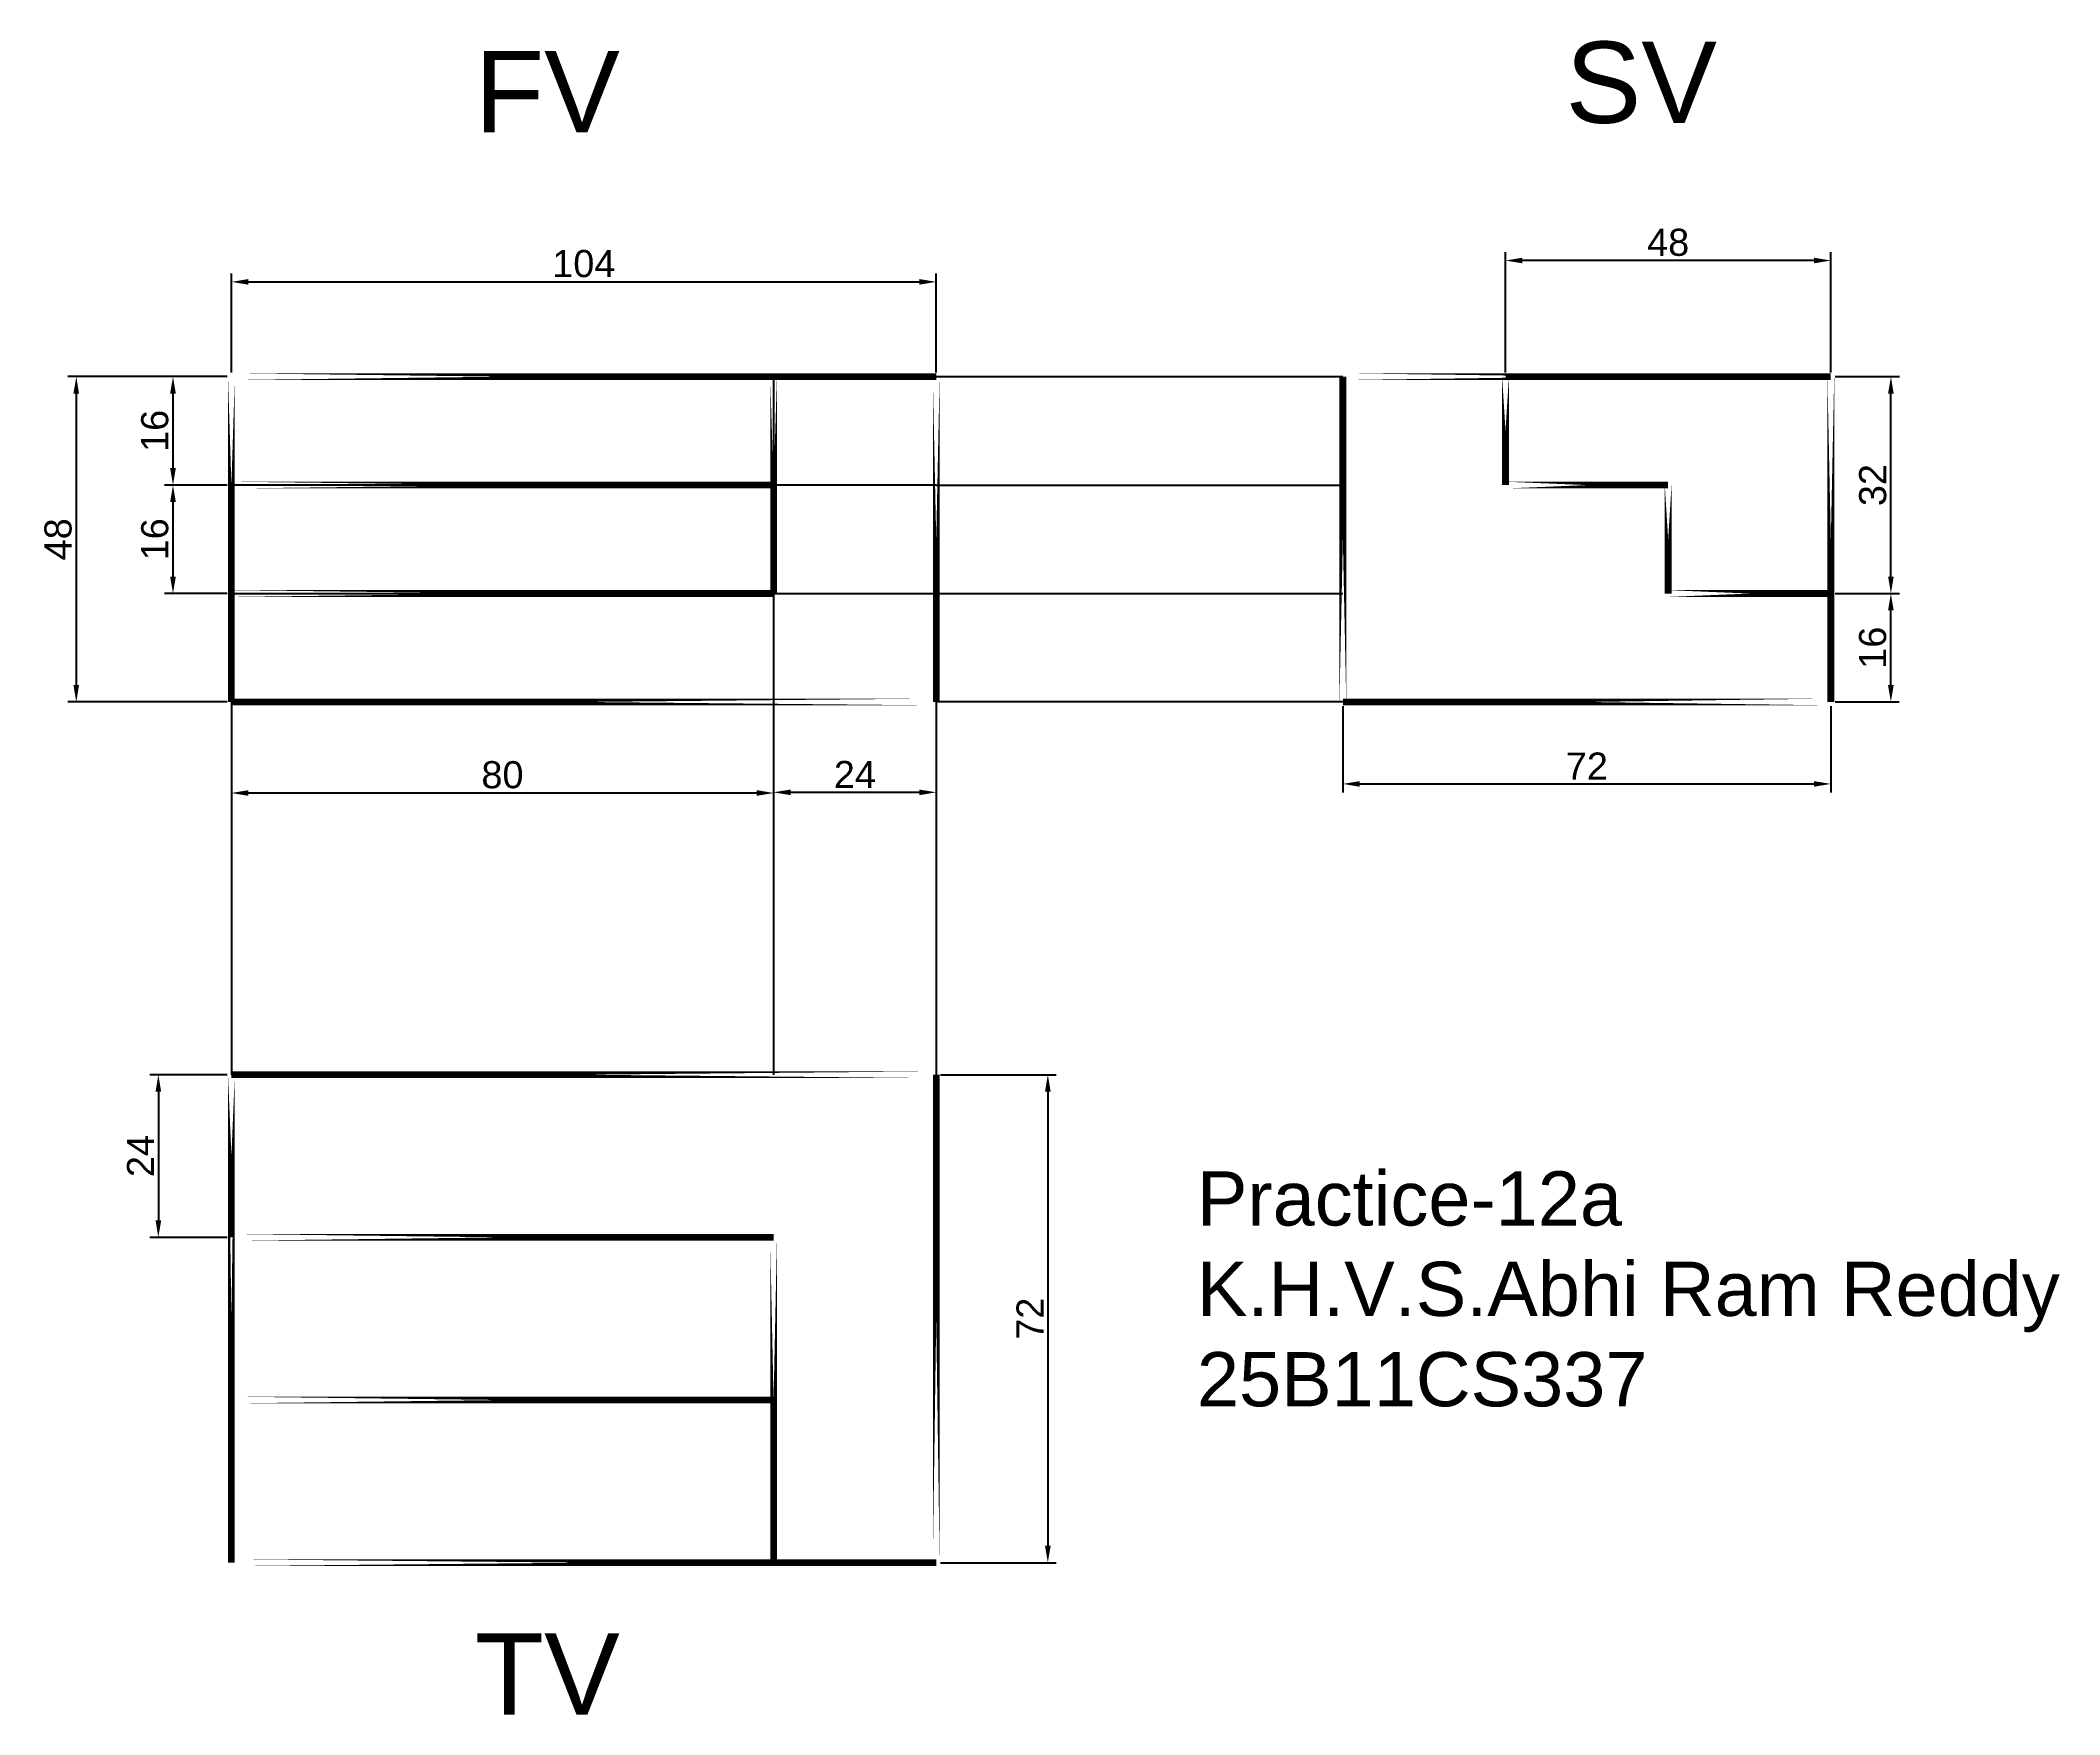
# Model space of a CAD drawing. Header units: millimetres. Extents: x 97 to 395, y -7 to 240.
import ezdxf

# ---------------------------------------------------------------- set-up
doc = ezdxf.new("R2010")
doc.units = ezdxf.units.MM
doc.styles.get("Standard").update_dxf_attribs({"font": 'arial.ttf'})
doc.dimstyles.new('ISO-25', dxfattribs={"dimtxt": 4, "dimasz": 2.5, "dimexe": 1.25, "dimexo": 0.625, "dimtad": 1, "dimtxsty": 'Standard', "dimcen": 2.5, "dimadec": 0, "dimazin": 0, "dimtfac": 1, "dimtmove": 0, "dimatfit": 3, "dimfxl": 1, "dimarcsym": 0})

# ---------------------------------------------------------------- blocks, each defined once
blk = doc.blocks.new('*D1')
at = {"color": 0, "lineweight": -2, "transparency": 16777216}
for p, q in [((124.83, 141.35), (124.83, 127.29)), ((204.83, 141.35), (204.83, 127.29)), ((127.33, 128.54), (202.33, 128.54))]:
    blk.add_line(p, q, dxfattribs=at)
at = {"color": 0, "transparency": 16777216}
for points in [[(127.33, 128.96), (127.33, 128.12), (124.83, 128.54)], [(202.33, 128.96), (202.33, 128.12), (204.83, 128.54)]]:
    blk.add_solid(points, dxfattribs=at)
at = {"layer": 'Defpoints', "color": 0, "transparency": 16777216}
for p in [(124.83, 141.97), (204.83, 141.97), (204.83, 128.54)]:
    blk.add_point(p, dxfattribs=at)
at = {"color": 0, "transparency": 16777216, "insert": (164.83, 131.21), "char_height": 4, "attachment_point": 5}
blk.add_mtext('80', dxfattribs=at)
blk = doc.blocks.new('*D2')
at = {"color": 0, "lineweight": -2, "transparency": 16777216}
for p, q in [((124.83, 190.6), (124.83, 205.21)), ((127.33, 203.96), (226.33, 203.96)), ((228.83, 190.6), (228.83, 205.21))]:
    blk.add_line(p, q, dxfattribs=at)
at = {"color": 0, "transparency": 16777216}
for points in [[(127.33, 204.37), (127.33, 203.54), (124.83, 203.96)], [(226.33, 204.37), (226.33, 203.54), (228.83, 203.96)]]:
    blk.add_solid(points, dxfattribs=at)
at = {"layer": 'Defpoints', "color": 0, "transparency": 16777216}
for p in [(228.83, 203.96), (124.83, 189.97), (228.83, 189.97)]:
    blk.add_point(p, dxfattribs=at)
at = {"color": 0, "transparency": 16777216, "insert": (176.83, 206.63), "char_height": 4, "attachment_point": 5}
blk.add_mtext('104', dxfattribs=at)
blk = doc.blocks.new('*D3')
at = {"color": 0, "lineweight": -2, "transparency": 16777216}
for p, q in [((204.83, 141.35), (204.83, 127.39)), ((228.83, 141.35), (228.83, 127.39)), ((207.33, 128.64), (226.33, 128.64))]:
    blk.add_line(p, q, dxfattribs=at)
at = {"color": 0, "transparency": 16777216}
for points in [[(207.33, 129.05), (207.33, 128.22), (204.83, 128.64)], [(226.33, 129.05), (226.33, 128.22), (228.83, 128.64)]]:
    blk.add_solid(points, dxfattribs=at)
at = {"layer": 'Defpoints', "color": 0, "transparency": 16777216}
for p in [(204.83, 141.97), (228.83, 141.97), (228.83, 128.64)]:
    blk.add_point(p, dxfattribs=at)
at = {"color": 0, "transparency": 16777216, "insert": (216.83, 131.27), "char_height": 4, "attachment_point": 5}
blk.add_mtext('24', dxfattribs=at)
blk = doc.blocks.new('*D4')
at = {"color": 0, "lineweight": -2, "transparency": 16777216}
for p, q in [((124.21, 189.97), (114.96, 189.97)), ((116.21, 187.47), (116.21, 176.47)), ((124.21, 173.97), (114.96, 173.97))]:
    blk.add_line(p, q, dxfattribs=at)
at = {"color": 0, "transparency": 16777216}
for points in [[(115.79, 187.47), (116.63, 187.47), (116.21, 189.97)], [(115.79, 176.47), (116.63, 176.47), (116.21, 173.97)]]:
    blk.add_solid(points, dxfattribs=at)
at = {"layer": 'Defpoints', "color": 0, "transparency": 16777216}
for p in [(124.83, 189.97), (116.21, 173.97), (124.83, 173.97)]:
    blk.add_point(p, dxfattribs=at)
at = {"color": 0, "transparency": 16777216, "insert": (113.54, 181.97), "char_height": 4, "attachment_point": 5, "rotation": 90}
blk.add_mtext('16', dxfattribs=at)
blk = doc.blocks.new('*D5')
at = {"color": 0, "lineweight": -2, "transparency": 16777216}
for p, q in [((124.21, 173.97), (114.96, 173.97)), ((116.21, 171.47), (116.21, 160.47)), ((124.21, 157.97), (114.96, 157.97))]:
    blk.add_line(p, q, dxfattribs=at)
at = {"color": 0, "transparency": 16777216}
for points in [[(115.79, 171.47), (116.63, 171.47), (116.21, 173.97)], [(115.79, 160.47), (116.63, 160.47), (116.21, 157.97)]]:
    blk.add_solid(points, dxfattribs=at)
at = {"layer": 'Defpoints', "color": 0, "transparency": 16777216}
for p in [(124.83, 173.97), (116.21, 157.97), (124.83, 157.97)]:
    blk.add_point(p, dxfattribs=at)
at = {"color": 0, "transparency": 16777216, "insert": (113.54, 165.97), "char_height": 4, "attachment_point": 5, "rotation": 90}
blk.add_mtext('16', dxfattribs=at)
blk = doc.blocks.new('*D6')
at = {"color": 0, "lineweight": -2, "transparency": 16777216}
for p, q in [((124.21, 189.97), (100.69, 189.97)), ((101.94, 187.47), (101.94, 144.47)), ((124.21, 141.97), (100.69, 141.97))]:
    blk.add_line(p, q, dxfattribs=at)
at = {"color": 0, "transparency": 16777216}
for points in [[(101.52, 187.47), (102.35, 187.47), (101.94, 189.97)], [(101.52, 144.47), (102.35, 144.47), (101.94, 141.97)]]:
    blk.add_solid(points, dxfattribs=at)
at = {"layer": 'Defpoints', "color": 0, "transparency": 16777216}
for p in [(124.83, 189.97), (101.94, 141.97), (124.83, 141.97)]:
    blk.add_point(p, dxfattribs=at)
at = {"color": 0, "transparency": 16777216, "insert": (99.27, 165.97), "char_height": 4, "attachment_point": 5, "rotation": 90}
blk.add_mtext('48', dxfattribs=at)
blk = doc.blocks.new('*D7')
at = {"color": 0, "lineweight": -2, "transparency": 16777216}
for p, q in [((288.83, 141.35), (288.83, 128.63)), ((360.83, 141.35), (360.83, 128.63)), ((291.33, 129.88), (358.33, 129.88))]:
    blk.add_line(p, q, dxfattribs=at)
at = {"color": 0, "transparency": 16777216}
for points in [[(291.33, 130.29), (291.33, 129.46), (288.83, 129.88)], [(358.33, 130.29), (358.33, 129.46), (360.83, 129.88)]]:
    blk.add_solid(points, dxfattribs=at)
at = {"layer": 'Defpoints', "color": 0, "transparency": 16777216}
for p in [(288.83, 141.97), (360.83, 141.97), (360.83, 129.88)]:
    blk.add_point(p, dxfattribs=at)
at = {"color": 0, "transparency": 16777216, "insert": (324.83, 132.51), "char_height": 4, "attachment_point": 5}
blk.add_mtext('72', dxfattribs=at)
blk = doc.blocks.new('*D8')
at = {"color": 0, "lineweight": -2, "transparency": 16777216}
for p, q in [((361.46, 157.97), (370.94, 157.97)), ((369.69, 144.47), (369.69, 155.47)), ((361.46, 141.97), (370.94, 141.97))]:
    blk.add_line(p, q, dxfattribs=at)
at = {"color": 0, "transparency": 16777216}
for points in [[(369.27, 155.47), (370.11, 155.47), (369.69, 157.97)], [(369.27, 144.47), (370.11, 144.47), (369.69, 141.97)]]:
    blk.add_solid(points, dxfattribs=at)
at = {"layer": 'Defpoints', "color": 0, "transparency": 16777216}
for p in [(360.83, 157.97), (369.69, 157.97), (360.83, 141.97)]:
    blk.add_point(p, dxfattribs=at)
at = {"color": 0, "transparency": 16777216, "insert": (367.02, 149.97), "char_height": 4, "attachment_point": 5, "rotation": 90}
blk.add_mtext('16', dxfattribs=at)
blk = doc.blocks.new('*D9')
at = {"color": 0, "lineweight": -2, "transparency": 16777216}
for p, q in [((361.46, 189.97), (370.95, 189.97)), ((369.7, 160.47), (369.7, 187.47)), ((361.46, 157.97), (370.95, 157.97))]:
    blk.add_line(p, q, dxfattribs=at)
at = {"color": 0, "transparency": 16777216}
for points in [[(369.28, 187.47), (370.11, 187.47), (369.7, 189.97)], [(369.28, 160.47), (370.11, 160.47), (369.7, 157.97)]]:
    blk.add_solid(points, dxfattribs=at)
at = {"layer": 'Defpoints', "color": 0, "transparency": 16777216}
for p in [(360.83, 189.97), (369.7, 189.97), (360.83, 157.97)]:
    blk.add_point(p, dxfattribs=at)
at = {"color": 0, "transparency": 16777216, "insert": (367.03, 173.97), "char_height": 4, "attachment_point": 5, "rotation": 90}
blk.add_mtext('32', dxfattribs=at)
blk = doc.blocks.new('*D10')
at = {"color": 0, "lineweight": -2, "transparency": 16777216}
for p, q in [((312.83, 190.6), (312.83, 208.36)), ((358.33, 207.11), (315.33, 207.11)), ((360.83, 190.6), (360.83, 208.36))]:
    blk.add_line(p, q, dxfattribs=at)
at = {"color": 0, "transparency": 16777216}
for points in [[(315.33, 207.52), (315.33, 206.69), (312.83, 207.11)], [(358.33, 207.52), (358.33, 206.69), (360.83, 207.11)]]:
    blk.add_solid(points, dxfattribs=at)
at = {"layer": 'Defpoints', "color": 0, "transparency": 16777216}
for p in [(312.83, 207.11), (312.83, 189.97), (360.83, 189.97)]:
    blk.add_point(p, dxfattribs=at)
at = {"color": 0, "transparency": 16777216, "insert": (336.83, 209.77), "char_height": 4, "attachment_point": 5}
blk.add_mtext('48', dxfattribs=at)
blk = doc.blocks.new('*D11')
at = {"color": 0, "lineweight": -2, "transparency": 16777216}
for p, q in [((124.21, 86.97), (112.8, 86.97)), ((114.05, 84.47), (114.05, 65.47)), ((124.21, 62.97), (112.8, 62.97))]:
    blk.add_line(p, q, dxfattribs=at)
at = {"color": 0, "transparency": 16777216}
for points in [[(113.64, 84.47), (114.47, 84.47), (114.05, 86.97)], [(113.64, 65.47), (114.47, 65.47), (114.05, 62.97)]]:
    blk.add_solid(points, dxfattribs=at)
at = {"layer": 'Defpoints', "color": 0, "transparency": 16777216}
for p in [(124.83, 86.97), (114.05, 62.97), (124.83, 62.97)]:
    blk.add_point(p, dxfattribs=at)
at = {"color": 0, "transparency": 16777216, "insert": (111.42, 74.97), "char_height": 4, "attachment_point": 5, "rotation": 90}
blk.add_mtext('24', dxfattribs=at)
blk = doc.blocks.new('*D12')
at = {"color": 0, "lineweight": -2, "transparency": 16777216}
for p, q in [((229.46, 86.97), (246.55, 86.97)), ((245.3, 84.47), (245.3, 17.47)), ((229.46, 14.97), (246.55, 14.97))]:
    blk.add_line(p, q, dxfattribs=at)
at = {"color": 0, "transparency": 16777216}
for points in [[(244.88, 84.47), (245.72, 84.47), (245.3, 86.97)], [(244.88, 17.47), (245.72, 17.47), (245.3, 14.97)]]:
    blk.add_solid(points, dxfattribs=at)
at = {"layer": 'Defpoints', "color": 0, "transparency": 16777216}
for p in [(228.83, 86.97), (228.83, 14.97), (245.3, 14.97)]:
    blk.add_point(p, dxfattribs=at)
at = {"color": 0, "transparency": 16777216, "insert": (242.67, 50.97), "char_height": 4, "attachment_point": 5, "rotation": 90}
blk.add_mtext('72', dxfattribs=at)

msp = doc.modelspace()

# ---------------------------------------------------------------- linework, layer by layer
for p, q in [((204.83, 189.971), (204.83, 86.971)), ((228.83, 189.971), (288.83, 189.971)), ((228.83, 173.971), (124.83, 173.971)), ((228.83, 173.971), (288.83, 173.971)), ((124.83, 157.971), (228.83, 157.971)), ((228.83, 157.971), (288.83, 157.971)), ((124.83, 141.971), (124.83, 86.971)), ((288.83, 141.971), (228.83, 141.971)), ((228.83, 141.971), (228.83, 86.971))]:
    msp.add_line(p, q)
at = {"const_width": 1}
for points in [[(124.83, 189.971), (204.83, 189.971)], [(124.83, 189.971), (228.83, 189.971)], [(124.83, 189.971), (124.83, 157.971)], [(124.83, 189.971), (124.83, 141.971)], [(204.83, 189.971), (204.83, 157.971)], [(228.83, 189.971), (228.83, 141.971)], [(288.83, 189.971), (360.83, 189.971)], [(288.83, 141.971), (288.83, 189.971)], [(360.83, 189.971), (312.83, 189.971)], [(312.83, 189.971), (312.83, 173.971)], [(360.83, 189.971), (336.83, 189.971)], [(360.83, 189.971), (360.83, 141.971)], [(124.83, 173.971), (204.83, 173.971)], [(312.83, 173.971), (336.83, 173.971)], [(336.83, 173.971), (336.83, 157.971)], [(124.83, 157.971), (204.83, 157.971)], [(336.83, 157.971), (360.83, 157.971)], [(228.83, 141.971), (124.83, 141.971)], [(360.83, 141.971), (288.83, 141.971)], [(228.83, 86.971), (124.83, 86.971)], [(124.83, 86.971), (124.83, 14.971)], [(124.83, 86.971), (124.83, 62.971)], [(228.83, 14.971), (228.83, 86.971)], [(124.83, 62.971), (204.83, 62.971)], [(124.83, 62.971), (124.83, 38.971)], [(204.83, 62.971), (204.83, 14.971)], [(124.83, 38.971), (204.83, 38.971)], [(124.83, 38.971), (124.83, 14.971)], [(124.83, 14.971), (228.83, 14.971)]]:
    msp.add_lwpolyline(points, close=True, dxfattribs=at)

# ---------------------------------------------------------------- texts
at = {"attachment_point": 1}
for s, width, insert, char_height in [('SV', 48.48676, (321.685, 239.41), 12), ('FV', 48.48676, (160.729, 238.037), 12), ('Practice-12a\\PK.H.V.S.Abhi Ram Reddy\\P25B11CS337', 222.4809, (267.295, 72.713), 8), ('TV', 48.48676, (160.729, 4.552), 12)]:
    msp.add_mtext_dynamic_manual_height_columns(s, width=width, gutter_width=12.5, heights=[0], dxfattribs=dict(at, insert=insert, char_height=char_height))

# ---------------------------------------------------------------- dimensions: what is measured, and where the dimension line sits
for base, p1, p2, picture, middle in [((312.83, 207.107), (360.83, 189.971), (312.83, 189.971), '*D10', (336.83, 209.774)), ((228.83, 203.958), (124.83, 189.971), (228.83, 189.971), '*D2', (176.83, 206.625)), ((204.83, 128.542), (124.83, 141.971), (204.83, 141.971), '*D1', (164.83, 131.209)), ((228.83, 128.637), (204.83, 141.971), (228.83, 141.971), '*D3', (216.83, 131.27)), ((360.83, 129.877), (288.83, 141.971), (360.83, 141.971), '*D7', (324.83, 132.51))]:
    dim = msp.add_linear_dim(base=base, p1=p1, p2=p2, dimstyle='ISO-25')
    dim.commit()
    dim.dimension.update_dxf_attribs({"geometry": picture, "text_midpoint": middle})
for base, p1, p2, picture, middle in [((101.937, 141.971), (124.83, 189.971), (124.83, 141.971), '*D6', (99.27, 165.971)), ((116.209, 173.971), (124.83, 189.971), (124.83, 173.971), '*D4', (113.542, 181.971)), ((369.696, 189.971), (360.83, 157.971), (360.83, 189.971), '*D9', (367.027, 173.971)), ((116.209, 157.971), (124.83, 173.971), (124.83, 157.971), '*D5', (113.542, 165.971)), ((369.691, 157.971), (360.83, 141.971), (360.83, 157.971), '*D8', (367.024, 149.971)), ((114.055, 62.971), (124.83, 86.971), (124.83, 62.971), '*D11', (111.422, 74.971)), ((245.3, 14.971), (228.83, 86.971), (228.83, 14.971), '*D12', (242.667, 50.971))]:
    dim = msp.add_linear_dim(base=base, p1=p1, p2=p2, angle=90, dimstyle='ISO-25')
    dim.commit()
    dim.dimension.update_dxf_attribs({"geometry": picture, "text_midpoint": middle})

doc.saveas('drawing.dxf')
